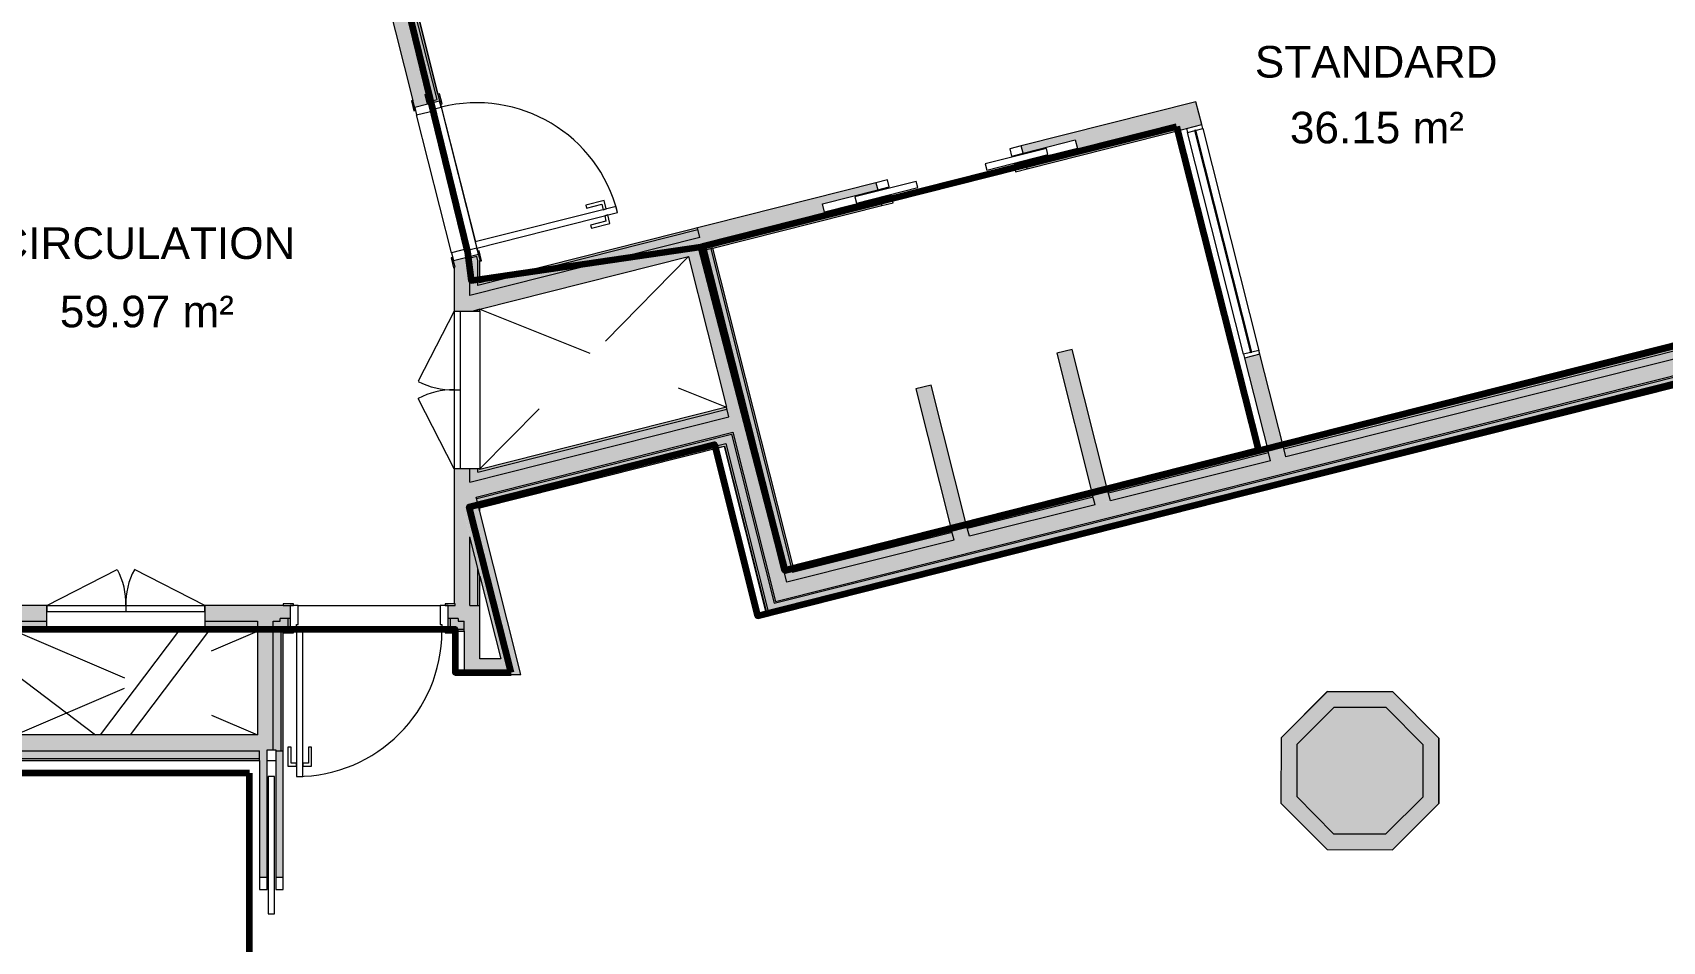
# Model space of a CAD drawing. Header units: metres. Extents: x -227.9 to -141.2, y 39.1 to 91.1.
# Drawn here: x -156.64 to -146.32, y 47.99 to 53.74 of the extents above; entities that cross this region are included whole.
import ezdxf

# ---------------------------------------------------------------- set-up
doc = ezdxf.new("R2010")
doc.units = ezdxf.units.M
doc.linetypes.add('JIS_02_0.7', pattern=[1.35, 0.75, -0.6])
for name, color, linetype, lineweight in [('A-AREA-IDEN', 7, 'Continuous', 9), ('A-DOOR', 7, 'Continuous', 5), ('A-FLOR', 7, 'Continuous', 5), ('A-GLAZ', 7, 'Continuous', 5), ('A-WALL', 7, 'Continuous', 5), ('A-WALL-PATT', 7, 'Continuous', 13), ('I-WALL', 7, 'Continuous', 5)]:
    doc.layers.add(name, color=color, linetype=linetype, lineweight=lineweight)
for name, color, linetype, lineweight, true_color in [('A-DETL', 94, 'Continuous', 5, 0x00a600), ('A-DETL-MBND', 9, 'Continuous', 5, 0xc0c0c0), ('S-COLS', 8, 'Continuous', 9, 0x7f7f7f)]:
    doc.layers.add(name, color=color, linetype=linetype, lineweight=lineweight, true_color=true_color)
doc.layers.add('Chambre', color=40, linetype='Continuous')
doc.layers.add('SDB', color=230, linetype='Continuous')
doc.styles.add('Arial_1', font='arial.ttf', dxfattribs={"height": 0.2})

msp = doc.modelspace()

# ---------------------------------------------------------------- hatches: boundary and pattern name
at = {"layer": 'A-WALL-PATT', "lineweight": 5, "true_color": 0xaaaaaa}
h = msp.add_hatch(color=253, dxfattribs=at)
h.paths.add_polyline_path([(-151.948, 50.128), (-144.907, 51.898), (-144.909, 51.908), (-151.95, 50.138)])
h.paths.add_polyline_path([(-143.911, 52.148), (-143.73, 52.194), (-143.733, 52.203), (-143.914, 52.158)])
for points in [[(-153.832, 50.792), (-152.218, 51.199), (-152.221, 51.209), (-153.835, 50.801)], [(-151.95, 50.138), (-151.94, 50.14), (-152.211, 51.212), (-152.221, 51.209), (-151.964, 50.193)]]:
    msp.add_hatch(color=253, dxfattribs=at).paths.add_polyline_path(points)
at = {"layer": 'I-WALL', "true_color": 0xaaaaaa}
h = msp.add_hatch(color=253, dxfattribs=at)
h.paths.add_polyline_path([(-153.975, 52.278), (-153.893, 52.288), (-153.901, 52.319), (-153.98, 52.299), (-153.979, 52.294)])
h.paths.add_polyline_path([(-154.225, 53.269), (-154.146, 53.289), (-154.161, 53.35), (-154.143, 53.355), (-154.465, 54.628), (-154.483, 54.624), (-154.499, 54.685), (-154.578, 54.665), (-154.235, 53.309)])
h.paths.add_polyline_path([(-154.822, 55.634), (-154.743, 55.654), (-154.759, 55.715), (-154.741, 55.72), (-155.209, 57.574), (-155.306, 57.55), (-154.833, 55.676)])
h.paths.add_polyline_path([(-155.551, 58.519), (-155.454, 58.544), (-156.009, 60.74), (-156.027, 60.736), (-156.043, 60.797), (-156.122, 60.777), (-155.817, 59.57)])
h.paths.add_polyline_path([(-156.367, 61.746), (-156.288, 61.766), (-156.303, 61.827), (-156.285, 61.832), (-156.496, 62.667), (-156.593, 62.642), (-156.377, 61.788)])
h = msp.add_hatch(color=253, dxfattribs=at)
h.paths.add_polyline_path([(-153.893, 52.288), (-153.825, 52.297), (-153.831, 52.324), (-153.898, 52.307), (-153.896, 52.299)])
h.paths.add_polyline_path([(-154.149, 53.302), (-154.083, 53.318), (-154.242, 53.949), (-154.29, 53.936), (-154.143, 53.355), (-154.161, 53.35), (-154.151, 53.309)])
h.paths.add_polyline_path([(-154.317, 54.043), (-154.269, 54.055), (-154.429, 54.689), (-154.495, 54.672), (-154.483, 54.624), (-154.465, 54.628), (-154.36, 54.212)])
h.paths.add_polyline_path([(-154.766, 55.818), (-154.717, 55.83), (-155.125, 57.444), (-155.173, 57.431), (-154.901, 56.355)])
h.paths.add_polyline_path([(-155.198, 57.528), (-155.149, 57.541), (-155.161, 57.586), (-155.209, 57.574)])
h.paths.add_polyline_path([(-155.454, 58.544), (-155.406, 58.556), (-155.419, 58.607), (-155.467, 58.595)])
h.paths.add_polyline_path([(-155.492, 58.692), (-155.443, 58.704), (-155.895, 60.491), (-155.943, 60.479), (-155.714, 59.57)])
h.paths.add_polyline_path([(-155.968, 60.576), (-155.919, 60.588), (-155.973, 60.801), (-156.039, 60.784), (-156.027, 60.736), (-156.009, 60.74), (-155.984, 60.642)])
h.paths.add_polyline_path([(-156.291, 61.779), (-156.224, 61.796), (-156.447, 62.679), (-156.496, 62.667), (-156.285, 61.832), (-156.303, 61.827), (-156.293, 61.786)])
h = msp.add_hatch(color=253, dxfattribs=at)
h.paths.add_polyline_path([(-153.825, 52.297), (-153.812, 52.299), (-153.822, 52.339), (-153.901, 52.319), (-153.898, 52.307), (-153.831, 52.324), (-153.825, 52.299)])
h.paths.add_polyline_path([(-154.146, 53.289), (-154.067, 53.309), (-154.217, 53.903), (-154.23, 53.9), (-154.083, 53.318), (-154.149, 53.302)])
h.paths.add_polyline_path([(-154.281, 54.104), (-154.268, 54.107), (-154.42, 54.705), (-154.499, 54.685), (-154.495, 54.672), (-154.429, 54.689), (-154.308, 54.212)])
h.paths.add_polyline_path([(-154.743, 55.654), (-154.664, 55.674), (-154.668, 55.688), (-154.747, 55.667)])
h.paths.add_polyline_path([(-154.717, 55.83), (-154.705, 55.833), (-155.1, 57.398), (-155.113, 57.395), (-154.85, 56.355)])
h.paths.add_polyline_path([(-155.149, 57.541), (-155.137, 57.544), (-155.148, 57.59), (-155.161, 57.586)])
h.paths.add_polyline_path([(-155.406, 58.556), (-155.393, 58.559), (-155.406, 58.61), (-155.419, 58.607)])
h.paths.add_polyline_path([(-155.455, 58.753), (-155.443, 58.756), (-155.882, 60.494), (-155.895, 60.491), (-155.662, 59.57)])
h.paths.add_polyline_path([(-155.919, 60.588), (-155.907, 60.591), (-155.964, 60.817), (-156.043, 60.797), (-156.039, 60.784), (-155.973, 60.801), (-155.933, 60.642)])
h.paths.add_polyline_path([(-156.288, 61.766), (-156.209, 61.786), (-156.435, 62.682), (-156.447, 62.679), (-156.224, 61.796), (-156.291, 61.779)])
h = msp.add_hatch(color=253, dxfattribs=at)
h.paths.add_polyline_path([(-152.398, 52.361), (-151.268, 52.647), (-151.28, 52.693), (-151.629, 52.605), (-151.642, 52.658), (-151.293, 52.746), (-151.305, 52.792), (-152.435, 52.506), (-152.419, 52.445)])
h.paths.add_polyline_path([(-150.347, 52.88), (-149.338, 53.135), (-149.375, 53.281), (-150.384, 53.025), (-150.372, 52.979), (-150.043, 53.063), (-150.029, 53.009), (-150.359, 52.925), (-150.354, 52.908)])
h = msp.add_hatch(color=253, dxfattribs=at)
h.paths.add_polyline_path([(-148.806, 51.031), (-148.709, 51.056), (-148.873, 51.706), (-148.97, 51.681), (-148.818, 51.08)])
h.paths.add_polyline_path([(-149.338, 53.135), (-149.241, 53.16), (-149.278, 53.305), (-149.375, 53.281)])
for points in [[(-153.855, 51.979), (-152.395, 52.348), (-152.419, 52.445), (-153.875, 52.077), (-153.875, 51.979)], [(-153.825, 52.09), (-152.419, 52.445), (-152.432, 52.494), (-153.825, 52.141)], [(-153.812, 52.145), (-152.432, 52.494), (-152.435, 52.506), (-153.812, 52.158)], [(-152.235, 51.309), (-152.138, 51.333), (-152.395, 52.348), (-152.492, 52.324), (-152.248, 51.357)], [(-152.151, 51.382), (-152.102, 51.394), (-152.35, 52.373), (-152.398, 52.361), (-152.154, 51.394)], [(-152.105, 51.406), (-152.093, 51.41), (-152.337, 52.377), (-152.35, 52.373), (-152.137, 51.533)], [(-149.916, 50.752), (-149.819, 50.777), (-150.062, 51.736), (-150.159, 51.712), (-149.928, 50.801)], [(-150.809, 50.528), (-150.712, 50.552), (-150.955, 51.51), (-151.052, 51.486), (-150.821, 50.576)], [(-151.835, 50.335), (-151.822, 50.338), (-152.093, 51.41), (-152.105, 51.406), (-151.867, 50.461)], [(-153.875, 50.791), (-152.211, 51.212), (-152.235, 51.309), (-153.875, 50.894)], [(-153.825, 50.907), (-152.235, 51.309), (-152.248, 51.357), (-153.825, 50.959)], [(-153.812, 50.962), (-152.248, 51.357), (-152.251, 51.37), (-153.812, 50.975)], [(-151.965, 50.237), (-151.868, 50.262), (-152.138, 51.333), (-152.235, 51.309), (-151.98, 50.299)], [(-151.88, 50.31), (-151.832, 50.322), (-152.102, 51.394), (-152.151, 51.382), (-151.883, 50.323)], [(-151.996, 50.116), (-151.948, 50.128), (-152.218, 51.199), (-152.267, 51.187), (-152.003, 50.145)], [(-153.82, 50.743), (-152.254, 51.139), (-152.267, 51.187), (-153.825, 50.794), (-153.825, 50.761)], [(-153.812, 50.732), (-152.264, 51.123), (-152.267, 51.136), (-153.812, 50.745)], [(-151.996, 50.065), (-151.984, 50.068), (-152.254, 51.139), (-152.267, 51.136), (-152.003, 50.092)], [(-153.552, 49.676), (-153.835, 50.801), (-153.932, 50.777), (-153.655, 49.676)], [(-153.912, 49.776), (-153.812, 49.776), (-153.812, 50.114), (-153.912, 50.114), (-153.912, 49.925)], [(-155.207, 49.194), (-155.16, 49.194), (-155.16, 49.2), (-155.121, 49.2), (-155.121, 50.014), (-155.221, 50.014), (-155.221, 49.194)], [(-155.105, 49.194), (-155.071, 49.194), (-155.071, 49.964), (-155.121, 49.964), (-155.121, 49.2), (-155.105, 49.2)], [(-155.071, 49.194), (-155.058, 49.194), (-155.058, 49.951), (-155.071, 49.951), (-155.071, 49.39)], [(-153.655, 49.676), (-153.68, 49.776), (-153.912, 49.776), (-153.912, 49.676)], [(-156.815, 49.194), (-155.221, 49.194), (-155.221, 49.294), (-156.825, 49.294), (-156.825, 49.194)], [(-155.221, 49.144), (-155.207, 49.144), (-155.207, 49.194), (-156.765, 49.194), (-156.765, 49.144), (-155.293, 49.144)], [(-155.207, 49.131), (-155.207, 49.144), (-156.752, 49.144), (-156.752, 49.131), (-155.221, 49.131)]]:
    msp.add_hatch(color=253, dxfattribs=at).paths.add_polyline_path(points)
h = msp.add_hatch(color=253, dxfattribs=at)
h.paths.add_polyline_path([(-151.868, 50.262), (-150.809, 50.528), (-150.821, 50.576), (-151.88, 50.31)])
h.paths.add_polyline_path([(-150.712, 50.552), (-149.916, 50.752), (-149.928, 50.801), (-150.724, 50.601)])
h.paths.add_polyline_path([(-149.819, 50.777), (-148.806, 51.031), (-148.818, 51.08), (-149.831, 50.825)])
h.paths.add_polyline_path([(-148.709, 51.056), (-144.933, 52.005), (-144.92, 51.951), (-144.871, 51.963), (-144.897, 52.065), (-148.721, 51.104)])
h.paths.add_polyline_path([(-143.973, 52.189), (-143.925, 52.201), (-143.938, 52.255), (-143.757, 52.3), (-143.769, 52.349), (-143.999, 52.291), (-143.988, 52.248)])
h = msp.add_hatch(color=253, dxfattribs=at)
h.paths.add_polyline_path([(-151.832, 50.322), (-150.821, 50.576), (-150.825, 50.589), (-151.835, 50.335)])
h.paths.add_polyline_path([(-150.724, 50.601), (-149.928, 50.801), (-149.932, 50.813), (-150.728, 50.613)])
h.paths.add_polyline_path([(-149.831, 50.825), (-148.818, 51.08), (-148.821, 51.092), (-149.835, 50.838)])
h.paths.add_polyline_path([(-148.721, 51.104), (-144.897, 52.065), (-144.871, 51.963), (-144.859, 51.967), (-144.888, 52.081), (-148.724, 51.117)])
h.paths.add_polyline_path([(-143.986, 52.186), (-143.973, 52.189), (-143.999, 52.291), (-143.769, 52.349), (-143.772, 52.361), (-144.015, 52.3), (-144.002, 52.248)])
h = msp.add_hatch(color=253, dxfattribs=at)
h.paths.add_polyline_path([(-153.968, 50.114), (-153.875, 50.114), (-153.875, 50.549), (-153.932, 50.777), (-153.875, 50.791), (-153.875, 50.979), (-153.975, 50.979), (-153.975, 50.124), (-153.968, 50.124)])
h.paths.add_polyline_path([(-153.875, 51.979), (-153.875, 52.291), (-153.975, 52.278), (-153.969, 52.256), (-153.975, 52.253), (-153.975, 51.979)])
h = msp.add_hatch(color=253, dxfattribs=at)
h.paths.add_polyline_path([(-153.875, 50.114), (-153.825, 50.114), (-153.825, 50.35), (-153.875, 50.549), (-153.875, 50.193)])
h.paths.add_polyline_path([(-153.825, 50.761), (-153.825, 50.794), (-153.832, 50.792)])
h.paths.add_polyline_path([(-153.875, 50.894), (-153.825, 50.907), (-153.825, 50.979), (-153.875, 50.979)])
h.paths.add_polyline_path([(-153.855, 51.979), (-153.825, 51.979), (-153.825, 51.987)])
h.paths.add_polyline_path([(-153.875, 52.077), (-153.825, 52.09), (-153.825, 52.297), (-153.875, 52.291)])
h = msp.add_hatch(color=253, dxfattribs=at)
h.paths.add_polyline_path([(-153.825, 50.114), (-153.812, 50.114), (-153.812, 50.299), (-153.825, 50.35), (-153.825, 50.193)])
h.paths.add_polyline_path([(-153.812, 50.709), (-153.812, 50.745), (-153.82, 50.743), (-153.817, 50.729)])
h.paths.add_polyline_path([(-153.825, 50.959), (-153.812, 50.962), (-153.812, 50.979), (-153.825, 50.979)])
h.paths.add_polyline_path([(-153.812, 51.979), (-153.812, 51.99), (-153.825, 51.987), (-153.825, 51.979)])
h.paths.add_polyline_path([(-153.825, 52.141), (-153.812, 52.145), (-153.812, 52.299), (-153.825, 52.296)])
h = msp.add_hatch(color=253, dxfattribs=at)
h.paths.add_polyline_path([(-151.94, 50.14), (-144.909, 51.908), (-144.933, 52.005), (-151.965, 50.237), (-151.954, 50.193)])
h.paths.add_polyline_path([(-143.914, 52.158), (-143.733, 52.203), (-143.757, 52.3), (-143.938, 52.255), (-143.925, 52.201)])
h = msp.add_hatch(color=253, dxfattribs=at)
h.paths.add_polyline_path([(-151.984, 50.068), (-144.846, 51.862), (-144.871, 51.963), (-144.92, 51.951), (-144.907, 51.898), (-151.996, 50.116)])
h.paths.add_polyline_path([(-143.948, 52.087), (-143.718, 52.145), (-143.73, 52.194), (-143.911, 52.148), (-143.925, 52.201), (-143.973, 52.189), (-143.957, 52.125)])
h = msp.add_hatch(color=253, dxfattribs=at)
h.paths.add_polyline_path([(-151.993, 50.052), (-144.83, 51.852), (-144.859, 51.967), (-144.871, 51.963), (-144.846, 51.862), (-151.996, 50.065)])
h.paths.add_polyline_path([(-143.957, 52.072), (-143.715, 52.133), (-143.718, 52.145), (-143.948, 52.087), (-143.973, 52.189), (-143.986, 52.186), (-143.96, 52.083)])
h = msp.add_hatch(color=253, dxfattribs=at)
h.paths.add_polyline_path([(-155.221, 50.014), (-155.076, 50.014), (-155.076, 50.032), (-155.013, 50.032), (-155.013, 50.114), (-155.554, 50.114), (-155.554, 50.014), (-155.293, 50.014)])
h.paths.add_polyline_path([(-153.95, 50.014), (-153.912, 50.014), (-153.912, 50.114), (-154.013, 50.114), (-154.013, 50.032), (-153.95, 50.032)])
h.paths.add_polyline_path([(-156.815, 50.014), (-156.554, 50.014), (-156.554, 50.114), (-157.67, 50.114), (-157.67, 50.032), (-157.607, 50.032), (-157.607, 50.014), (-156.825, 50.014)])
h.paths.add_polyline_path([(-158.733, 50.014), (-158.733, 50.032), (-158.67, 50.032), (-158.67, 50.114), (-160.57, 50.114), (-160.57, 50.014), (-158.833, 50.014)])
h.paths.add_polyline_path([(-161.72, 50.014), (-161.57, 50.014), (-161.57, 50.114), (-167.265, 50.114), (-167.265, 50.032), (-167.202, 50.032), (-167.202, 50.014), (-162.693, 50.014)])
h.paths.add_polyline_path([(-168.412, 50.014), (-168.328, 50.014), (-168.328, 50.032), (-168.265, 50.032), (-168.265, 50.114), (-169.889, 50.114), (-169.889, 50.014), (-168.449, 50.014)])
h = msp.add_hatch(color=253, dxfattribs=at)
h.paths.add_polyline_path([(-155.221, 49.964), (-155.221, 50.014), (-155.554, 50.014), (-155.554, 49.964), (-155.293, 49.964)])
h.paths.add_polyline_path([(-155.026, 49.964), (-155.026, 50.032), (-155.076, 50.032), (-155.076, 50.014), (-155.121, 50.014), (-155.121, 49.964), (-155.071, 49.964)])
h.paths.add_polyline_path([(-153.912, 49.964), (-153.912, 50.014), (-153.95, 50.014), (-153.95, 50.032), (-154, 50.032), (-154, 49.964)])
h.paths.add_polyline_path([(-156.937, 49.964), (-156.925, 49.964), (-156.925, 50.014), (-157.607, 50.014), (-157.607, 50.032), (-157.657, 50.032), (-157.657, 49.964), (-156.975, 49.964)])
h.paths.add_polyline_path([(-156.815, 49.964), (-156.554, 49.964), (-156.554, 50.014), (-156.815, 50.014)])
h.paths.add_polyline_path([(-159.404, 49.964), (-158.833, 49.964), (-158.833, 50.014), (-160.42, 50.014), (-160.42, 49.964), (-160.37, 49.964)])
h.paths.add_polyline_path([(-160.57, 49.964), (-160.52, 49.964), (-160.52, 50.014), (-160.57, 50.014)])
h.paths.add_polyline_path([(-161.72, 49.964), (-161.72, 50.014), (-162.97, 50.014), (-162.97, 49.964), (-161.77, 49.964)])
h.paths.add_polyline_path([(-163.12, 49.964), (-163.12, 50.014), (-167.08, 50.014), (-167.08, 49.964), (-165.982, 49.964)])
h.paths.add_polyline_path([(-161.57, 49.964), (-161.57, 50.014), (-161.62, 50.014), (-161.62, 49.964)])
h.paths.add_polyline_path([(-168.449, 49.964), (-168.412, 49.964), (-168.412, 50.014), (-169.415, 50.014), (-169.415, 49.964), (-169.272, 49.964)])
h.paths.add_polyline_path([(-167.18, 49.964), (-167.18, 50.014), (-167.202, 50.014), (-167.202, 50.032), (-167.252, 50.032), (-167.252, 49.964)])
h.paths.add_polyline_path([(-168.312, 49.964), (-168.278, 49.964), (-168.278, 50.032), (-168.312, 50.032), (-168.312, 50.014)])
h.paths.add_polyline_path([(-169.889, 49.964), (-169.525, 49.964), (-169.525, 50.014), (-169.889, 50.014)])
h = msp.add_hatch(color=253, dxfattribs=at)
h.paths.add_polyline_path([(-153.912, 49.951), (-153.912, 49.964), (-154, 49.964), (-154, 50.032), (-154.013, 50.032), (-154.013, 49.951), (-153.968, 49.951)])
h.paths.add_polyline_path([(-155.013, 49.951), (-155.013, 50.032), (-155.026, 50.032), (-155.026, 49.964), (-155.071, 49.964), (-155.071, 49.951), (-155.058, 49.951)])
h.paths.add_polyline_path([(-155.293, 49.951), (-155.221, 49.951), (-155.221, 49.964), (-155.554, 49.964), (-155.554, 49.951)])
h.paths.add_polyline_path([(-156.988, 49.951), (-156.975, 49.951), (-156.975, 49.964), (-157.657, 49.964), (-157.657, 50.032), (-157.67, 50.032), (-157.67, 49.951), (-157.625, 49.951)])
h.paths.add_polyline_path([(-156.765, 49.951), (-156.554, 49.951), (-156.554, 49.964), (-156.765, 49.964)])
h.paths.add_polyline_path([(-159.404, 49.951), (-158.833, 49.951), (-158.833, 49.964), (-160.37, 49.964), (-160.37, 49.951), (-160.357, 49.951)])
h.paths.add_polyline_path([(-158.683, 49.951), (-158.67, 49.951), (-158.67, 50.032), (-158.683, 50.032), (-158.683, 49.994)])
h.paths.add_polyline_path([(-162.693, 49.951), (-161.77, 49.951), (-161.77, 49.964), (-162.97, 49.964), (-162.97, 49.951)])
h.paths.add_polyline_path([(-161.57, 49.951), (-161.57, 49.964), (-161.62, 49.964), (-161.62, 49.951)])
h.paths.add_polyline_path([(-160.52, 49.951), (-160.52, 49.964), (-160.57, 49.964), (-160.57, 49.951)])
h.paths.add_polyline_path([(-163.12, 49.951), (-163.12, 49.964), (-167.08, 49.964), (-167.08, 49.951), (-165.982, 49.951)])
h.paths.add_polyline_path([(-168.265, 49.951), (-168.265, 50.032), (-168.278, 50.032), (-168.278, 49.964), (-168.312, 49.964), (-168.312, 49.951), (-168.31, 49.951)])
h.paths.add_polyline_path([(-167.18, 49.951), (-167.18, 49.964), (-167.252, 49.964), (-167.252, 50.032), (-167.265, 50.032), (-167.265, 49.951), (-167.22, 49.951)])
h.paths.add_polyline_path([(-169.365, 49.951), (-168.412, 49.951), (-168.412, 49.964), (-169.365, 49.964)])
h.paths.add_polyline_path([(-169.575, 49.951), (-169.575, 49.964), (-169.889, 49.964), (-169.889, 49.951), (-169.588, 49.951)])
h = msp.add_hatch(color=253, dxfattribs=at)
h.paths.add_polyline_path([(-155.207, 47.325), (-155.057, 47.325), (-155.057, 47.54), (-155.207, 47.54)])
h.paths.add_polyline_path([(-155.207, 48.39), (-155.16, 48.39), (-155.16, 49.194), (-155.207, 49.194), (-155.207, 48.854)])
h.paths.add_polyline_path([(-155.105, 48.39), (-155.057, 48.39), (-155.058, 49.194), (-155.105, 49.194), (-155.105, 48.854)])
at = {"layer": 'S-COLS', "lineweight": 5, "true_color": 0x808080}
h = msp.add_hatch(color=8, dxfattribs=at)
h.paths.add_polyline_path([(-148.033, 48.567), (-147.74, 48.859), (-147.739, 49.273), (-148.031, 49.567), (-148.445, 49.568), (-148.739, 49.276), (-148.74, 48.862), (-148.448, 48.568), (-148.075, 48.567)])
h.paths.add_polyline_path([(-148.075, 48.667), (-148.406, 48.668), (-148.64, 48.903), (-148.639, 49.234), (-148.404, 49.468), (-148.073, 49.467), (-147.839, 49.232), (-147.84, 48.901), (-147.892, 48.849)])
at = {"layer": 'S-COLS', "lineweight": 18, "true_color": 0x808080}
msp.add_hatch(color=8, dxfattribs=at).paths.add_polyline_path([(-148.075, 48.667), (-147.84, 48.901), (-147.839, 49.232), (-148.073, 49.467), (-148.404, 49.468), (-148.639, 49.234), (-148.64, 48.903), (-148.406, 48.668), (-148.114, 48.667)])

# ---------------------------------------------------------------- linework, layer by layer
at = {"layer": 'A-DETL', "color": 7, "linetype": 'JIS_02_0.7'}
for p, q in [((-152.492, 52.324), (-153.812, 50.979)), ((-153.812, 51.99), (-152.251, 51.37)), ((-156.752, 49.294), (-155.221, 49.951)), ((-156.752, 49.951), (-155.221, 49.294))]:
    msp.add_line(p, q, dxfattribs=at)
at = {"layer": 'A-DETL-MBND', "lineweight": 9}
for p, q in [((-156.215, 49.294), (-155.718, 49.951)), ((-155.53, 49.951), (-156.027, 49.294)), ((-156.752, 49.679), (-156.246, 49.294))]:
    msp.add_line(p, q, dxfattribs=at)
at = {"layer": 'A-DOOR', "color": 9, "true_color": 0xc0c0c0}
for p, q in [((-154.236, 53.313), (-154.246, 53.31)), ((-154.246, 53.31), (-154.23, 53.247)), ((-154.22, 53.25), (-154.236, 53.313)), ((-154.067, 53.309), (-154.225, 53.269)), ((-154.225, 53.269), (-154.213, 53.221)), ((-154.1, 53.259), (-154.057, 53.27)), ((-154.097, 53.25), (-154.1, 53.259)), ((-154.068, 53.355), (-154.078, 53.353)), ((-154.078, 53.353), (-154.062, 53.29)), ((-154.052, 53.292), (-154.068, 53.355)), ((-154.057, 53.27), (-154.067, 53.309)), ((-154.062, 53.29), (-154.052, 53.292)), ((-154.23, 53.247), (-154.22, 53.25)), ((-154.213, 53.221), (-154.097, 53.25)), ((-150.384, 53.025), (-150.457, 53.007)), ((-150.457, 53.007), (-150.445, 52.961)), ((-150.445, 52.961), (-150.372, 52.979)), ((-150.372, 52.979), (-150.384, 53.025)), ((-150.359, 52.926), (-150.432, 52.908)), ((-150.432, 52.908), (-150.42, 52.861)), ((-150.42, 52.861), (-150.347, 52.88)), ((-150.347, 52.88), (-150.359, 52.926)), ((-151.232, 52.811), (-151.305, 52.792)), ((-151.305, 52.792), (-151.293, 52.746)), ((-151.293, 52.746), (-151.221, 52.765)), ((-151.221, 52.765), (-151.232, 52.811)), ((-151.207, 52.711), (-151.28, 52.693)), ((-151.28, 52.693), (-151.268, 52.647)), ((-151.268, 52.647), (-151.196, 52.665)), ((-151.196, 52.665), (-151.207, 52.711)), ((-153.877, 52.377), (-153.992, 52.348)), ((-153.992, 52.348), (-153.98, 52.299)), ((-153.98, 52.299), (-153.822, 52.339)), ((-153.874, 52.367), (-153.877, 52.377)), ((-153.832, 52.378), (-153.874, 52.367)), ((-153.822, 52.339), (-153.832, 52.378)), ((-153.817, 52.361), (-153.827, 52.359)), ((-153.827, 52.359), (-153.811, 52.296)), ((-153.801, 52.298), (-153.817, 52.361)), ((-153.985, 52.319), (-153.995, 52.316)), ((-153.995, 52.316), (-153.979, 52.253)), ((-153.969, 52.256), (-153.985, 52.319)), ((-153.979, 52.253), (-153.969, 52.256)), ((-153.811, 52.296), (-153.801, 52.298)), ((-153.975, 51.979), (-154.202, 51.534)), ((-153.975, 50.979), (-154.202, 51.425)), ((-156.554, 50.114), (-156.109, 50.341)), ((-155.554, 50.114), (-156, 50.341)), ((-154.993, 50.124), (-155.058, 50.124)), ((-155.058, 50.124), (-155.058, 50.114)), ((-155.058, 50.114), (-154.993, 50.114)), ((-154.963, 50.114), (-155.013, 50.114)), ((-155.013, 50.114), (-155.013, 49.951)), ((-154.993, 50.114), (-154.993, 50.124)), ((-154.963, 49.994), (-154.963, 50.114)), ((-154.013, 50.114), (-154.063, 50.114)), ((-154.063, 50.114), (-154.063, 49.994)), ((-153.968, 50.124), (-154.033, 50.124)), ((-154.033, 50.124), (-154.033, 50.114)), ((-154.033, 50.114), (-153.968, 50.114)), ((-154.013, 49.951), (-154.013, 50.114)), ((-153.968, 50.114), (-153.968, 50.124)), ((-154.973, 49.951), (-154.973, 49.994)), ((-154.973, 49.994), (-154.963, 49.994)), ((-154.063, 49.994), (-154.053, 49.994)), ((-154.053, 49.994), (-154.053, 49.951)), ((-154.993, 49.951), (-155.058, 49.951)), ((-155.058, 49.951), (-155.058, 49.941)), ((-155.058, 49.941), (-154.993, 49.941)), ((-155.013, 49.951), (-154.973, 49.951)), ((-154.993, 49.941), (-154.993, 49.951)), ((-154.053, 49.951), (-154.013, 49.951)), ((-153.968, 49.951), (-154.033, 49.951)), ((-154.033, 49.951), (-154.033, 49.941)), ((-154.033, 49.941), (-153.968, 49.941)), ((-153.968, 49.941), (-153.968, 49.951)), ((-155.16, 48.39), (-155.207, 48.39)), ((-155.207, 48.39), (-155.207, 48.315)), ((-155.207, 48.315), (-155.16, 48.315)), ((-155.16, 48.315), (-155.16, 48.39)), ((-155.057, 48.39), (-155.105, 48.39)), ((-155.105, 48.39), (-155.105, 48.315)), ((-155.105, 48.315), (-155.057, 48.315)), ((-155.057, 48.315), (-155.057, 48.39))]:
    msp.add_line(p, q, dxfattribs=at)
at = {"layer": 'A-DOOR'}
for p, q in [((-150.225, 53.009), (-150.613, 52.911)), ((-150.603, 52.872), (-150.215, 52.97)), ((-150.215, 52.97), (-150.225, 53.009)), ((-150.613, 52.911), (-150.603, 52.872)), ((-151.049, 52.8), (-151.437, 52.702)), ((-151.427, 52.663), (-151.039, 52.762)), ((-151.039, 52.762), (-151.049, 52.8)), ((-152.95, 52.642), (-153.842, 52.417)), ((-153.026, 52.68), (-153.142, 52.65)), ((-153.142, 52.65), (-153.138, 52.631)), ((-153.138, 52.631), (-153.041, 52.655)), ((-153.041, 52.655), (-153.032, 52.621)), ((-153.013, 52.626), (-153.026, 52.68)), ((-152.94, 52.604), (-152.95, 52.642)), ((-151.437, 52.702), (-151.427, 52.663)), ((-153.832, 52.378), (-152.94, 52.604)), ((-153.014, 52.549), (-153.111, 52.524)), ((-153.106, 52.505), (-152.989, 52.534)), ((-153.032, 52.621), (-153.013, 52.626)), ((-153.003, 52.588), (-153.022, 52.583)), ((-153.022, 52.583), (-153.014, 52.549)), ((-152.989, 52.534), (-153.003, 52.588)), ((-153.111, 52.524), (-153.106, 52.505)), ((-153.842, 52.417), (-153.832, 52.378)), ((-154.973, 49.951), (-154.973, 49.031)), ((-154.933, 49.951), (-154.973, 49.951)), ((-154.933, 49.031), (-154.933, 49.951)), ((-155.008, 49.216), (-155.028, 49.216)), ((-155.028, 49.216), (-155.028, 49.096)), ((-155.008, 49.116), (-155.008, 49.216)), ((-154.878, 49.216), (-154.898, 49.216)), ((-154.898, 49.216), (-154.898, 49.116)), ((-154.878, 49.096), (-154.878, 49.216)), ((-155.028, 49.096), (-154.973, 49.096)), ((-154.973, 49.116), (-155.008, 49.116)), ((-154.973, 49.096), (-154.973, 49.116)), ((-154.973, 49.031), (-154.933, 49.031)), ((-154.898, 49.116), (-154.933, 49.116)), ((-154.933, 49.116), (-154.933, 49.096)), ((-154.933, 49.096), (-154.878, 49.096))]:
    msp.add_line(p, q, dxfattribs=at)
at = {"layer": 'A-DOOR', "color": 9, "lineweight": 9, "true_color": 0xc0c0c0}
for p, q in [((-153.935, 51.977), (-153.975, 51.977)), ((-153.975, 51.977), (-153.975, 51.48)), ((-153.935, 51.48), (-153.935, 51.977)), ((-153.975, 51.48), (-153.935, 51.48)), ((-153.935, 51.478), (-153.975, 51.478)), ((-153.975, 51.478), (-153.975, 50.981)), ((-153.935, 50.981), (-153.935, 51.478)), ((-153.975, 50.981), (-153.935, 50.981)), ((-156.552, 50.114), (-156.055, 50.114)), ((-156.552, 50.074), (-156.552, 50.114)), ((-156.055, 50.074), (-156.552, 50.074)), ((-156.055, 50.114), (-156.055, 50.074)), ((-156.053, 50.114), (-155.556, 50.114)), ((-156.053, 50.074), (-156.053, 50.114)), ((-155.556, 50.074), (-156.053, 50.074)), ((-155.556, 50.114), (-155.556, 50.074))]:
    msp.add_line(p, q, dxfattribs=at)
at = {"layer": 'A-DOOR', "lineweight": 9}
for p, q in [((-155.112, 49.03), (-155.152, 49.03)), ((-155.152, 49.03), (-155.152, 48.16)), ((-155.112, 48.16), (-155.112, 49.03)), ((-155.152, 48.16), (-155.112, 48.16))]:
    msp.add_line(p, q, dxfattribs=at)
at = {"layer": 'A-DOOR'}
for centre, start, end in [((-153.832, 52.378), 14.1779, 104.1779), ((-154.973, 49.951), 270, 0)]:
    msp.add_arc(centre, 0.92, start, end, dxfattribs=at)
at = {"layer": 'A-DOOR', "color": 9, "true_color": 0xc0c0c0}
for centre, start, end in [((-153.986, 51.934), 241.6205, 271.3795), ((-153.986, 51.025), 88.6205, 118.3795), ((-156.508, 50.124), 358.6205, 28.3795), ((-155.6, 50.124), 151.6205, 181.3795)]:
    msp.add_arc(centre, 0.455, start, end, dxfattribs=at)
at = {"layer": 'A-FLOR'}
for p, q in [((-154.214, 53.891), (-154.078, 53.353)), ((-154.062, 53.29), (-153.841, 52.417)), ((-153.831, 52.378), (-153.826, 52.359)), ((-152.264, 51.122), (-152.294, 51.115)), ((-151.995, 50.052), (-152.264, 51.122)), ((-151.993, 50.052), (-151.995, 50.052)), ((-148.739, 49.276), (-148.447, 49.568)), ((-148.447, 49.568), (-148.033, 49.568)), ((-147.739, 49.273), (-147.739, 48.86)), ((-148.739, 48.859), (-148.739, 48.861)), ((-148.448, 48.568), (-148.739, 48.859)), ((-147.739, 48.86), (-148.031, 48.568)), ((-148.031, 48.568), (-148.032, 48.568))]:
    msp.add_line(p, q, dxfattribs=at)
at = {"layer": 'A-GLAZ', "lineweight": 13}
for p, q in [((-149.235, 53.136), (-149.241, 53.16)), ((-149.338, 53.135), (-149.332, 53.111)), ((-149.332, 53.111), (-149.235, 53.136)), ((-149.279, 53.125), (-149.288, 53.122)), ((-149.288, 53.122), (-148.933, 51.716)), ((-148.923, 51.719), (-149.279, 53.125)), ((-148.879, 51.73), (-148.976, 51.705)), ((-148.976, 51.705), (-148.97, 51.681)), ((-148.933, 51.716), (-148.923, 51.719)), ((-148.873, 51.706), (-148.879, 51.73))]:
    msp.add_line(p, q, dxfattribs=at)
at = {"layer": 'A-GLAZ'}
for p, q in [((-148.976, 51.705), (-149.332, 53.111)), ((-149.235, 53.136), (-148.879, 51.73))]:
    msp.add_line(p, q, dxfattribs=at)
at = {"layer": 'A-WALL'}
for p, q in [((-154.143, 53.355), (-154.29, 53.936)), ((-154.083, 53.318), (-154.23, 53.9)), ((-154.161, 53.35), (-154.143, 53.355)), ((-154.161, 53.35), (-154.146, 53.289)), ((-154.149, 53.302), (-154.083, 53.318)), ((-152.419, 52.445), (-153.875, 52.077)), ((-152.432, 52.494), (-153.825, 52.141)), ((-152.419, 52.445), (-152.435, 52.506)), ((-152.337, 52.377), (-152.398, 52.361)), ((-152.398, 52.361), (-152.395, 52.348)), ((-151.868, 50.262), (-152.395, 52.348)), ((-152.35, 52.373), (-151.832, 50.322)), ((-153.901, 52.319), (-153.893, 52.288)), ((-153.831, 52.324), (-153.898, 52.307)), ((-153.893, 52.288), (-153.875, 52.291)), ((-153.875, 52.077), (-153.875, 52.291)), ((-153.825, 52.297), (-153.831, 52.324)), ((-153.825, 52.141), (-153.825, 52.297)), ((-144.897, 52.065), (-148.721, 51.104)), ((-153.812, 51.99), (-153.855, 51.979)), ((-153.825, 51.979), (-153.825, 51.987)), ((-144.933, 52.005), (-148.709, 51.056)), ((-151.984, 50.068), (-144.846, 51.862)), ((-151.948, 50.128), (-144.907, 51.898)), ((-151.94, 50.14), (-144.909, 51.908)), ((-153.875, 50.894), (-152.235, 51.309)), ((-153.825, 50.959), (-152.248, 51.357)), ((-152.235, 51.309), (-152.251, 51.37)), ((-153.835, 50.801), (-152.211, 51.212)), ((-153.832, 50.792), (-152.218, 51.199)), ((-152.218, 51.199), (-151.948, 50.128)), ((-152.211, 51.212), (-151.94, 50.14)), ((-153.82, 50.743), (-152.254, 51.139)), ((-152.254, 51.139), (-151.984, 50.068)), ((-148.806, 51.031), (-148.821, 51.092)), ((-148.709, 51.056), (-148.724, 51.117)), ((-148.818, 51.08), (-149.831, 50.825)), ((-148.806, 51.031), (-149.819, 50.777)), ((-153.875, 50.894), (-153.875, 50.979)), ((-153.825, 50.959), (-153.825, 50.979)), ((-153.812, 50.709), (-153.835, 50.801)), ((-149.928, 50.801), (-150.724, 50.601)), ((-149.916, 50.752), (-149.932, 50.813)), ((-149.819, 50.777), (-149.835, 50.838)), ((-149.916, 50.752), (-150.712, 50.552)), ((-150.821, 50.576), (-151.832, 50.322)), ((-150.809, 50.528), (-150.825, 50.589)), ((-150.712, 50.552), (-150.728, 50.613)), ((-153.875, 50.114), (-153.875, 50.549)), ((-153.812, 50.299), (-153.875, 50.549)), ((-150.809, 50.528), (-151.868, 50.262)), ((-153.825, 50.114), (-153.825, 50.35)), ((-153.875, 50.114), (-153.812, 50.114)), ((-156.825, 50.014), (-156.554, 50.014)), ((-156.765, 49.964), (-156.554, 49.964)), ((-155.554, 50.014), (-155.221, 50.014)), ((-155.554, 49.964), (-155.221, 49.964)), ((-155.221, 50.014), (-155.221, 49.951)), ((-155.121, 50.014), (-155.076, 50.014)), ((-155.121, 49.2), (-155.121, 50.014)), ((-155.013, 50.032), (-155.076, 50.032)), ((-155.076, 50.014), (-155.076, 50.032)), ((-155.071, 49.964), (-155.026, 49.964)), ((-155.071, 49.194), (-155.071, 49.964)), ((-155.026, 49.964), (-155.026, 50.032)), ((-153.95, 50.032), (-154.013, 50.032)), ((-154, 50.032), (-154, 49.964)), ((-154, 49.964), (-153.912, 49.964)), ((-153.95, 50.032), (-153.95, 50.014)), ((-153.95, 50.014), (-153.912, 50.014)), ((-153.912, 49.951), (-153.912, 50.014)), ((-156.825, 49.194), (-155.207, 49.194)), ((-156.765, 49.144), (-155.207, 49.144)), ((-155.207, 49.131), (-155.207, 49.194)), ((-155.105, 49.194), (-155.058, 49.194))]:
    msp.add_line(p, q, dxfattribs=at)
at = {"layer": 'Chambre', "lineweight": 140}
for points in [[(-154.271, 53.905), (-153.891, 52.351), (-153.868, 52.173), (-152.413, 52.386), (-151.881, 50.336), (-143.836, 52.374), (-144.807, 56.303), (-154.271, 53.905)], [(-153.615, 49.689), (-153.881, 50.738), (-152.326, 51.134), (-152.054, 50.049), (-143.778, 52.145), (-142.737, 47.942), (-148.475, 40.483), (-150.435, 40.483), (-156.829, 40.483), (-156.816, 49.964), (-153.968, 49.964), (-153.968, 49.689), (-153.615, 49.689)]]:
    msp.add_lwpolyline(points, dxfattribs=at)
at = {"layer": 'I-WALL', "lineweight": 13}
for p, q in [((-154.567, 54.621), (-154.236, 53.313)), ((-154.078, 53.353), (-154.214, 53.891)), ((-149.278, 53.305), (-150.384, 53.025)), ((-149.241, 53.16), (-149.278, 53.305)), ((-149.338, 53.135), (-149.241, 53.16)), ((-150.372, 52.979), (-150.043, 53.063)), ((-150.347, 52.88), (-149.338, 53.135)), ((-150.043, 53.063), (-150.029, 53.009)), ((-150.029, 53.009), (-150.359, 52.926)), ((-151.305, 52.792), (-153.812, 52.158)), ((-151.642, 52.658), (-151.293, 52.746)), ((-152.337, 52.377), (-151.268, 52.647)), ((-151.629, 52.605), (-151.642, 52.658)), ((-151.28, 52.693), (-151.629, 52.605)), ((-151.822, 50.338), (-152.337, 52.377)), ((-153.975, 52.254), (-153.975, 51.979)), ((-153.812, 51.99), (-152.492, 52.324)), ((-153.812, 52.158), (-153.812, 52.299)), ((-152.492, 52.324), (-152.251, 51.37)), ((-144.931, 52.07), (-148.724, 51.117)), ((-153.975, 51.979), (-153.812, 51.979)), ((-153.812, 51.979), (-153.812, 51.99)), ((-151.993, 50.052), (-144.874, 51.841)), ((-150.062, 51.736), (-150.159, 51.712)), ((-150.159, 51.712), (-149.932, 50.813)), ((-149.835, 50.838), (-150.062, 51.736)), ((-148.873, 51.706), (-148.97, 51.681)), ((-148.724, 51.117), (-148.873, 51.706)), ((-148.97, 51.681), (-148.821, 51.092)), ((-150.955, 51.51), (-151.052, 51.486)), ((-150.728, 50.613), (-150.955, 51.51)), ((-151.052, 51.486), (-150.825, 50.589)), ((-152.251, 51.37), (-153.812, 50.975)), ((-153.812, 50.732), (-152.264, 51.123)), ((-152.264, 51.123), (-151.993, 50.052)), ((-148.821, 51.092), (-149.835, 50.838)), ((-153.975, 50.979), (-153.975, 50.124)), ((-153.812, 50.979), (-153.975, 50.979)), ((-153.812, 50.975), (-153.812, 50.979)), ((-149.932, 50.813), (-150.728, 50.613)), ((-153.812, 50.709), (-153.812, 50.732)), ((-153.552, 49.676), (-153.812, 50.709)), ((-150.825, 50.589), (-151.822, 50.338)), ((-153.812, 50.299), (-153.68, 49.776)), ((-153.812, 49.776), (-153.812, 50.299)), ((-156.554, 50.114), (-157.625, 50.114)), ((-156.554, 49.951), (-156.554, 50.114)), ((-155.058, 50.114), (-155.554, 50.114)), ((-155.554, 50.114), (-155.554, 49.951)), ((-156.752, 49.951), (-156.554, 49.951)), ((-155.554, 49.951), (-155.221, 49.951)), ((-155.221, 49.951), (-155.221, 49.294)), ((-155.058, 49.131), (-155.058, 49.941)), ((-153.968, 49.951), (-153.912, 49.951)), ((-153.912, 49.951), (-153.912, 49.676)), ((-153.68, 49.776), (-153.812, 49.776)), ((-153.912, 49.676), (-153.552, 49.676)), ((-155.221, 49.294), (-156.752, 49.294)), ((-156.752, 49.131), (-155.207, 49.131)), ((-155.207, 49.131), (-155.207, 48.39)), ((-155.16, 49.2), (-155.105, 49.2)), ((-155.16, 48.39), (-155.16, 49.2)), ((-155.105, 49.2), (-155.105, 48.39)), ((-155.057, 48.39), (-155.057, 49.131))]:
    msp.add_line(p, q, dxfattribs=at)
at = {"layer": 'I-WALL'}
for p, q in [((-154.057, 53.27), (-153.842, 52.417)), ((-153.992, 52.348), (-154.213, 53.221)), ((-153.975, 51.977), (-153.975, 51.979)), ((-153.812, 51.979), (-153.812, 50.979)), ((-153.975, 51.478), (-153.975, 51.48)), ((-153.975, 50.979), (-153.975, 50.981)), ((-156.554, 50.114), (-156.552, 50.114)), ((-156.055, 50.114), (-156.053, 50.114)), ((-155.556, 50.114), (-155.554, 50.114)), ((-154.963, 50.114), (-154.063, 50.114)), ((-155.554, 49.951), (-156.554, 49.951)), ((-154.053, 49.951), (-154.933, 49.951)), ((-155.16, 49.131), (-155.105, 49.131))]:
    msp.add_line(p, q, dxfattribs=at)
at = {"layer": 'S-COLS', "color": 7}
for p, q in [((-148.445, 49.568), (-148.739, 49.276)), ((-148.031, 49.567), (-148.445, 49.568)), ((-147.739, 49.273), (-148.031, 49.567)), ((-148.739, 49.276), (-148.74, 48.862)), ((-147.74, 48.859), (-147.739, 49.273)), ((-148.74, 48.862), (-148.448, 48.568)), ((-148.033, 48.567), (-147.74, 48.859)), ((-148.448, 48.568), (-148.033, 48.567))]:
    msp.add_line(p, q, dxfattribs=at)
at = {"layer": 'S-COLS', "lineweight": 15}
for p, q in [((-148.404, 49.468), (-148.639, 49.234)), ((-148.073, 49.467), (-148.404, 49.468)), ((-147.839, 49.232), (-148.073, 49.467)), ((-148.639, 49.234), (-148.64, 48.903)), ((-147.84, 48.901), (-147.839, 49.232)), ((-148.64, 48.903), (-148.406, 48.668)), ((-148.075, 48.667), (-147.84, 48.901)), ((-148.406, 48.668), (-148.075, 48.667))]:
    msp.add_line(p, q, dxfattribs=at)
at = {"layer": 'SDB', "lineweight": 140}
msp.add_lwpolyline([(-149.401, 53.148), (-148.882, 51.096), (-151.881, 50.336), (-152.4, 52.39), (-149.401, 53.148)], dxfattribs=at)
msp.add_lwpolyline([(-155.271, 49.051), (-156.816, 49.051), (-156.816, 47.338), (-155.271, 47.338)], close=True, dxfattribs=at)

# ---------------------------------------------------------------- texts
at = {"layer": 'A-AREA-IDEN', "color": 164, "true_color": 0x0029a5, "style": 'Arial_1'}
for s, p in [('STANDARD', (-148.905, 53.458)), ('36.15 m²', (-148.683, 53.041)), ('CIRCULATION', (-156.874, 52.309)), ('59.97 m²', (-156.472, 51.876))]:
    msp.add_text(s, height=0.2, dxfattribs=at).set_placement(p)

doc.saveas('drawing.dxf')
